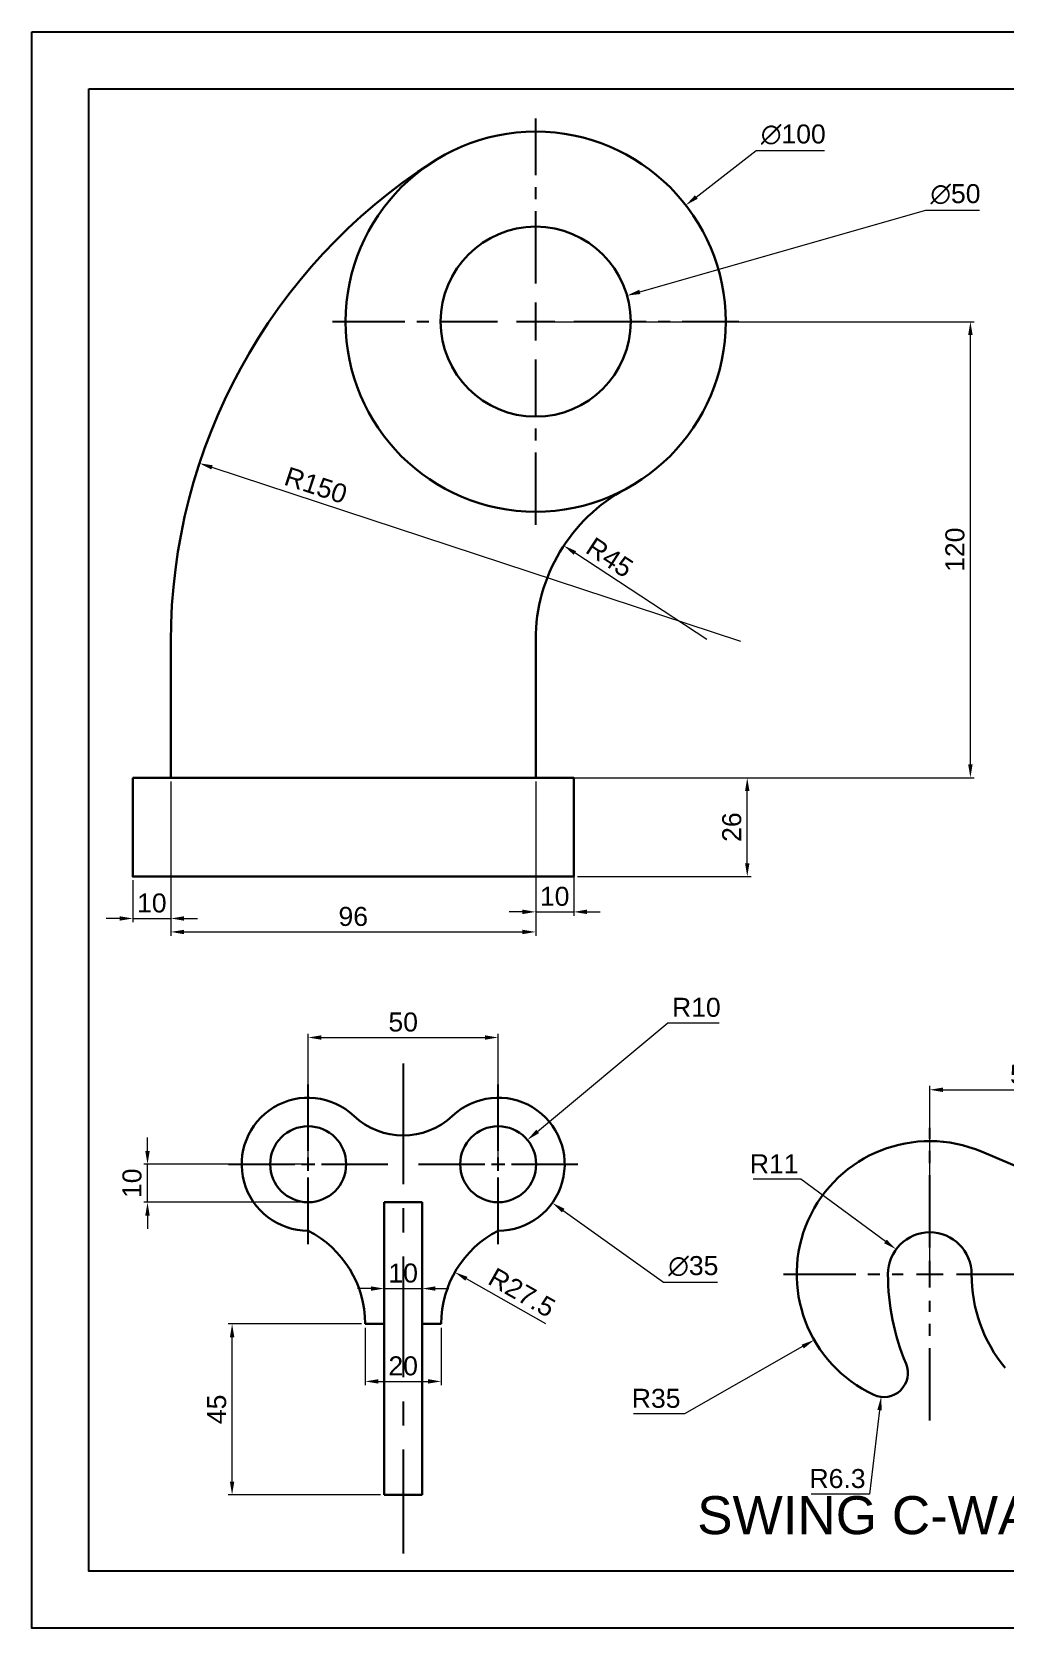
# Model space of a CAD drawing. Header units: millimetres. Extents: x 3424 to 4018, y 1972 to 2392.
# Drawn here: x 3424 to 3680.1, y 1971.8 to 2391.8 of the extents above; entities that cross this region are included whole.
import ezdxf

# ---------------------------------------------------------------- set-up
doc = ezdxf.new("R2010")
doc.units = ezdxf.units.MM
doc.linetypes.add('CENTER', pattern=[50.8, 31.75, -6.35, 6.35, -6.35])
doc.linetypes.add('CENTER2', pattern=[28.575, 19.05, -3.175, 3.175, -3.175])
doc.layers.add('centerline', color=1, linetype='CENTER')
doc.layers.add('dimensions', color=70, linetype='Continuous', lineweight=5)
doc.layers.add('drawing', color=7, linetype='Continuous', lineweight=30)
doc.styles.get("Standard").update_dxf_attribs({"font": 'arial.ttf'})
doc.dimstyles.new('AM_ISO', dxfattribs={"dimtxt": 5, "dimasz": 3.5, "dimexe": 1, "dimexo": 1, "dimgap": 1.5, "dimtad": 1, "dimdsep": 46, "dimtxsty": 'Standard', "dimcen": 0, "dimclrd": 256, "dimclre": 256, "dimclrt": 2, "dimadec": 0, "dimazin": 2, "dimtp": 0.1, "dimtm": 0.1, "dimtfac": 0.71, "dimtmove": 0, "dimatfit": 3, "dimfxl": 1, "dimlwd": -1, "dimlwe": -1, "dimarcsym": 1})
doc.dimstyles.new('AM_ISO$3', dxfattribs={"dimtxt": 5, "dimasz": 3.5, "dimexe": 1, "dimexo": 1, "dimgap": 1.5, "dimtad": 1, "dimtoh": 1, "dimdsep": 46, "dimtxsty": 'Standard', "dimcen": 0, "dimclrd": 256, "dimclre": 256, "dimclrt": 2, "dimadec": 0, "dimazin": 2, "dimtp": 0.1, "dimtm": 0.1, "dimtfac": 0.71, "dimtofl": 0, "dimtmove": 0, "dimatfit": 0, "dimfxl": 1, "dimlwd": -1, "dimlwe": -1, "dimarcsym": 1})
doc.dimstyles.new('AM_ISO$4', dxfattribs={"dimtxt": 5, "dimasz": 3.5, "dimexe": 1, "dimexo": 1, "dimgap": 1.5, "dimtad": 1, "dimtoh": 1, "dimdsep": 46, "dimtxsty": 'Standard', "dimcen": 0, "dimclrd": 256, "dimclre": 256, "dimclrt": 2, "dimadec": 0, "dimazin": 2, "dimtp": 0.1, "dimtm": 0.1, "dimtfac": 0.71, "dimtofl": 0, "dimtmove": 0, "dimatfit": 0, "dimfxl": 1, "dimlwd": -1, "dimlwe": -1, "dimarcsym": 1})

# ---------------------------------------------------------------- blocks, each defined once
blk = doc.blocks.new('*U25')
at = {"layer": 'centerline', "color": 0, "linetype": 'CENTER2', "transparency": 16777216}
for p, q in [((0, 10), (0, 53.5)), ((-53.5, 0), (-10, 0)), ((10, 0), (53.5, 0)), ((0, -53.5), (0, -10))]:
    blk.add_line(p, q, dxfattribs=at)
at = {"layer": 'centerline', "color": 0, "linetype": 'Continuous', "transparency": 16777216}
for p, q in [((0, -5), (0, 5)), ((-5, 0), (5, 0))]:
    blk.add_line(p, q, dxfattribs=at)
blk = doc.blocks.new('*D26')
at = {"layer": 'Defpoints', "color": 0, "transparency": 16777216}
for p in [(3460.56, 2195.59), (3556.56, 2195.59), (3556.56, 2155.01)]:
    blk.add_point(p, dxfattribs=at)
at = {"layer": 'dimensions', "linetype": 'ByBlock', "transparency": 16777216}
for p, q in [((3460.56, 2194.59), (3460.56, 2154.01)), ((3556.56, 2194.59), (3556.56, 2154.01)), ((3464.06, 2155.01), (3553.06, 2155.01))]:
    blk.add_line(p, q, dxfattribs=at)
at = {"layer": 'dimensions', "transparency": 16777216}
for points in [[(3464.06, 2155.59), (3464.06, 2154.42), (3460.56, 2155.01)], [(3553.06, 2155.59), (3553.06, 2154.42), (3556.56, 2155.01)]]:
    blk.add_solid(points, dxfattribs=at)
at = {"layer": 'dimensions', "color": 2, "transparency": 16777216, "insert": (3508.56, 2159.06), "char_height": 5, "attachment_point": 5}
blk.add_mtext('96', dxfattribs=at)
blk = doc.blocks.new('*D27')
at = {"layer": 'Defpoints', "color": 0, "transparency": 16777216}
for p in [(3460.56, 2195.59), (3450.56, 2169.59), (3460.56, 2158.55)]:
    blk.add_point(p, dxfattribs=at)
at = {"layer": 'dimensions', "linetype": 'ByBlock', "transparency": 16777216}
for p, q in [((3460.56, 2194.59), (3460.56, 2157.55)), ((3450.56, 2168.59), (3450.56, 2157.55)), ((3447.06, 2158.55), (3443.56, 2158.55)), ((3450.56, 2158.55), (3460.56, 2158.55)), ((3464.06, 2158.55), (3467.56, 2158.55))]:
    blk.add_line(p, q, dxfattribs=at)
at = {"layer": 'dimensions', "transparency": 16777216}
for points in [[(3447.06, 2159.13), (3447.06, 2157.97), (3450.56, 2158.55)], [(3464.06, 2159.13), (3464.06, 2157.97), (3460.56, 2158.55)]]:
    blk.add_solid(points, dxfattribs=at)
at = {"layer": 'dimensions', "color": 2, "transparency": 16777216, "insert": (3455.56, 2162.6), "char_height": 5, "attachment_point": 5}
blk.add_mtext('10', dxfattribs=at)
blk = doc.blocks.new('*D28')
at = {"layer": 'Defpoints', "color": 0, "transparency": 16777216}
for p in [(3566.56, 2195.59), (3556.56, 2169.59), (3566.56, 2160.29)]:
    blk.add_point(p, dxfattribs=at)
at = {"layer": 'dimensions', "linetype": 'ByBlock', "transparency": 16777216}
for p, q in [((3566.56, 2194.59), (3566.56, 2159.29)), ((3556.56, 2168.59), (3556.56, 2159.29)), ((3553.06, 2160.29), (3549.56, 2160.29)), ((3556.56, 2160.29), (3566.56, 2160.29)), ((3570.06, 2160.29), (3573.56, 2160.29))]:
    blk.add_line(p, q, dxfattribs=at)
at = {"layer": 'dimensions', "transparency": 16777216}
for points in [[(3553.06, 2160.88), (3553.06, 2159.71), (3556.56, 2160.29)], [(3570.06, 2160.88), (3570.06, 2159.71), (3566.56, 2160.29)]]:
    blk.add_solid(points, dxfattribs=at)
at = {"layer": 'dimensions', "color": 2, "transparency": 16777216, "insert": (3561.56, 2164.35), "char_height": 5, "attachment_point": 5}
blk.add_mtext('10', dxfattribs=at)
blk = doc.blocks.new('*D29')
at = {"layer": 'Defpoints', "color": 0, "transparency": 16777216}
for p in [(3566.56, 2195.59), (3612.23, 2195.59), (3566.56, 2169.59)]:
    blk.add_point(p, dxfattribs=at)
at = {"layer": 'dimensions', "linetype": 'ByBlock', "transparency": 16777216}
for p, q in [((3567.56, 2195.59), (3613.23, 2195.59)), ((3612.23, 2173.09), (3612.23, 2192.09)), ((3567.56, 2169.59), (3613.23, 2169.59))]:
    blk.add_line(p, q, dxfattribs=at)
at = {"layer": 'dimensions', "transparency": 16777216}
for points in [[(3611.65, 2192.09), (3612.81, 2192.09), (3612.23, 2195.59)], [(3611.65, 2173.09), (3612.81, 2173.09), (3612.23, 2169.59)]]:
    blk.add_solid(points, dxfattribs=at)
at = {"layer": 'dimensions', "color": 2, "transparency": 16777216, "insert": (3608.18, 2182.59), "char_height": 5, "attachment_point": 5, "rotation": 90}
blk.add_mtext('26', dxfattribs=at)
blk = doc.blocks.new('*D30')
at = {"layer": 'Defpoints', "color": 0, "transparency": 16777216}
for p in [(3556.56, 2315.59), (3670.95, 2315.59), (3556.56, 2195.59)]:
    blk.add_point(p, dxfattribs=at)
at = {"layer": 'dimensions', "linetype": 'ByBlock', "transparency": 16777216}
for p, q in [((3557.56, 2315.59), (3671.95, 2315.59)), ((3670.95, 2199.09), (3670.95, 2312.09)), ((3557.56, 2195.59), (3671.95, 2195.59))]:
    blk.add_line(p, q, dxfattribs=at)
at = {"layer": 'dimensions', "transparency": 16777216}
for points in [[(3670.37, 2312.09), (3671.53, 2312.09), (3670.95, 2315.59)], [(3670.37, 2199.09), (3671.53, 2199.09), (3670.95, 2195.59)]]:
    blk.add_solid(points, dxfattribs=at)
at = {"layer": 'dimensions', "color": 2, "transparency": 16777216, "insert": (3666.9, 2255.59), "char_height": 5, "attachment_point": 5, "rotation": 90}
blk.add_mtext('120', dxfattribs=at)
blk = doc.blocks.new('*D31')
at = {"layer": 'Defpoints', "color": 0, "transparency": 16777216}
for p in [(3468.08, 2278.34), (3610.56, 2231.43)]:
    blk.add_point(p, dxfattribs=at)
at = {"layer": 'dimensions', "linetype": 'ByBlock', "transparency": 16777216}
blk.add_line((3610.56, 2231.43), (3471.41, 2277.25), dxfattribs=at)
at = {"layer": 'dimensions', "transparency": 16777216}
blk.add_solid([(3471.59, 2277.8), (3471.23, 2276.7), (3468.08, 2278.34)], dxfattribs=at)
at = {"layer": 'dimensions', "color": 2, "transparency": 16777216, "insert": (3498.72, 2272.52), "char_height": 5, "attachment_point": 5, "rotation": 341.7733}
blk.add_mtext('R150', dxfattribs=at)
blk = doc.blocks.new('*D32')
at = {"layer": 'Defpoints', "color": 0, "transparency": 16777216}
for p in [(3563.96, 2256.65), (3601.56, 2231.93)]:
    blk.add_point(p, dxfattribs=at)
at = {"layer": 'dimensions', "linetype": 'ByBlock', "transparency": 16777216}
blk.add_line((3601.56, 2231.93), (3566.88, 2254.73), dxfattribs=at)
at = {"layer": 'dimensions', "transparency": 16777216}
blk.add_solid([(3567.2, 2255.22), (3566.56, 2254.24), (3563.96, 2256.65)], dxfattribs=at)
at = {"layer": 'dimensions', "color": 2, "transparency": 16777216, "insert": (3576.04, 2253.55), "char_height": 5, "attachment_point": 5, "rotation": 326.6755}
blk.add_mtext('R45', dxfattribs=at)
blk = doc.blocks.new('*D33')
at = {"layer": 'Defpoints', "color": 0, "transparency": 16777216}
for p in [(3580.6, 2322.46), (3532.52, 2308.73)]:
    blk.add_point(p, dxfattribs=at)
at = {"layer": 'dimensions', "linetype": 'ByBlock', "transparency": 16777216}
for p, q in [((3583.96, 2323.42), (3659.23, 2344.93)), ((3659.23, 2344.93), (3673.31, 2344.93))]:
    blk.add_line(p, q, dxfattribs=at)
at = {"layer": 'dimensions', "transparency": 16777216}
blk.add_solid([(3583.8, 2323.99), (3584.12, 2322.86), (3580.6, 2322.46)], dxfattribs=at)
at = {"layer": 'dimensions', "color": 2, "transparency": 16777216, "insert": (3667.02, 2349.12), "char_height": 5, "attachment_point": 5}
blk.add_mtext('∅50', dxfattribs=at)
blk = doc.blocks.new('*D34')
at = {"layer": 'Defpoints', "color": 0, "transparency": 16777216}
for p in [(3596.06, 2346.24), (3517.05, 2284.95)]:
    blk.add_point(p, dxfattribs=at)
at = {"layer": 'dimensions', "linetype": 'ByBlock', "transparency": 16777216}
for p, q in [((3598.83, 2348.39), (3614.61, 2360.63)), ((3614.61, 2360.63), (3632.58, 2360.63))]:
    blk.add_line(p, q, dxfattribs=at)
at = {"layer": 'dimensions', "transparency": 16777216}
blk.add_solid([(3598.47, 2348.85), (3599.19, 2347.93), (3596.06, 2346.24)], dxfattribs=at)
at = {"layer": 'dimensions', "color": 2, "transparency": 16777216, "insert": (3624.35, 2364.82), "char_height": 5, "attachment_point": 5}
blk.add_mtext('∅100', dxfattribs=at)
blk = doc.blocks.new('*U45')
at = {"layer": 'centerline', "color": 0, "linetype": 'CENTER2', "transparency": 16777216}
for p, q in [((0, 3.5), (0, 21)), ((-21, 0), (-3.5, 0)), ((3.5, 0), (21, 0)), ((0, -21), (0, -3.5))]:
    blk.add_line(p, q, dxfattribs=at)
at = {"layer": 'centerline', "color": 0, "linetype": 'Continuous', "transparency": 16777216}
for p, q in [((-1.75, 0), (1.75, 0)), ((0, -1.75), (0, 1.75))]:
    blk.add_line(p, q, dxfattribs=at)
blk = doc.blocks.new('*U46')
at = {"layer": 'centerline', "color": 0, "linetype": 'CENTER2', "transparency": 16777216}
for p, q in [((0, 3.5), (0, 21)), ((-21, 0), (-3.5, 0)), ((3.5, 0), (21, 0)), ((0, -21), (0, -3.5))]:
    blk.add_line(p, q, dxfattribs=at)
at = {"layer": 'centerline', "color": 0, "linetype": 'Continuous', "transparency": 16777216}
for p, q in [((-1.75, 0), (1.75, 0)), ((0, -1.75), (0, 1.75))]:
    blk.add_line(p, q, dxfattribs=at)
blk = doc.blocks.new('*D47')
at = {"layer": 'Defpoints', "color": 0, "transparency": 16777216}
for p in [(3476.68, 2051.88), (3511.7, 2051.88), (3516.7, 2006.88)]:
    blk.add_point(p, dxfattribs=at)
at = {"layer": 'dimensions', "linetype": 'ByBlock', "transparency": 16777216}
for p, q in [((3510.7, 2051.88), (3475.68, 2051.88)), ((3476.68, 2010.38), (3476.68, 2048.38)), ((3515.7, 2006.88), (3475.68, 2006.88))]:
    blk.add_line(p, q, dxfattribs=at)
at = {"layer": 'dimensions', "transparency": 16777216}
for points in [[(3476.1, 2048.38), (3477.26, 2048.38), (3476.68, 2051.88)], [(3476.1, 2010.38), (3477.26, 2010.38), (3476.68, 2006.88)]]:
    blk.add_solid(points, dxfattribs=at)
at = {"layer": 'dimensions', "color": 2, "transparency": 16777216, "insert": (3472.64, 2029.38), "char_height": 5, "attachment_point": 5, "rotation": 90}
blk.add_mtext('45', dxfattribs=at)
blk = doc.blocks.new('*D48')
at = {"layer": 'Defpoints', "color": 0, "transparency": 16777216}
for p in [(3511.7, 2051.88), (3531.7, 2051.88), (3531.7, 2036.74)]:
    blk.add_point(p, dxfattribs=at)
at = {"layer": 'dimensions', "linetype": 'ByBlock', "transparency": 16777216}
for p, q in [((3511.7, 2050.88), (3511.7, 2035.74)), ((3531.7, 2050.88), (3531.7, 2035.74)), ((3515.2, 2036.74), (3528.2, 2036.74))]:
    blk.add_line(p, q, dxfattribs=at)
at = {"layer": 'dimensions', "transparency": 16777216}
for points in [[(3515.2, 2037.33), (3515.2, 2036.16), (3511.7, 2036.74)], [(3528.2, 2037.33), (3528.2, 2036.16), (3531.7, 2036.74)]]:
    blk.add_solid(points, dxfattribs=at)
at = {"layer": 'dimensions', "color": 2, "transparency": 16777216, "insert": (3521.7, 2040.8), "char_height": 5, "attachment_point": 5}
blk.add_mtext('20', dxfattribs=at)
blk = doc.blocks.new('*D49')
at = {"layer": 'Defpoints', "color": 0, "transparency": 16777216}
for p in [(3454.42, 2093.88), (3496.7, 2093.88), (3496.7, 2083.88)]:
    blk.add_point(p, dxfattribs=at)
at = {"layer": 'dimensions', "linetype": 'ByBlock', "transparency": 16777216}
for p, q in [((3454.42, 2097.38), (3454.42, 2100.88)), ((3495.7, 2093.88), (3453.42, 2093.88)), ((3454.42, 2083.88), (3454.42, 2093.88)), ((3495.7, 2083.88), (3453.42, 2083.88)), ((3454.42, 2080.38), (3454.42, 2076.88))]:
    blk.add_line(p, q, dxfattribs=at)
at = {"layer": 'dimensions', "transparency": 16777216}
for points in [[(3453.83, 2097.38), (3455, 2097.38), (3454.42, 2093.88)], [(3453.83, 2080.38), (3455, 2080.38), (3454.42, 2083.88)]]:
    blk.add_solid(points, dxfattribs=at)
at = {"layer": 'dimensions', "color": 2, "transparency": 16777216, "insert": (3450.36, 2088.88), "char_height": 5, "attachment_point": 5, "rotation": 90}
blk.add_mtext('10', dxfattribs=at)
blk = doc.blocks.new('*D50')
at = {"layer": 'Defpoints', "color": 0, "transparency": 16777216}
for p in [(3546.7, 2127.23), (3496.7, 2093.88), (3546.7, 2093.88)]:
    blk.add_point(p, dxfattribs=at)
at = {"layer": 'dimensions', "linetype": 'ByBlock', "transparency": 16777216}
for p, q in [((3496.7, 2094.88), (3496.7, 2128.23)), ((3500.2, 2127.23), (3543.2, 2127.23)), ((3546.7, 2094.88), (3546.7, 2128.23))]:
    blk.add_line(p, q, dxfattribs=at)
at = {"layer": 'dimensions', "transparency": 16777216}
for points in [[(3500.2, 2127.81), (3500.2, 2126.64), (3496.7, 2127.23)], [(3543.2, 2127.81), (3543.2, 2126.64), (3546.7, 2127.23)]]:
    blk.add_solid(points, dxfattribs=at)
at = {"layer": 'dimensions', "color": 2, "transparency": 16777216, "insert": (3521.7, 2131.28), "char_height": 5, "attachment_point": 5}
blk.add_mtext('50', dxfattribs=at)
blk = doc.blocks.new('*D51')
at = {"layer": 'Defpoints', "color": 0, "transparency": 16777216}
for p in [(3516.7, 2068.33), (3526.7, 2068.33), (3526.7, 2061.17)]:
    blk.add_point(p, dxfattribs=at)
at = {"layer": 'dimensions', "linetype": 'ByBlock', "transparency": 16777216}
for p, q in [((3516.7, 2067.33), (3516.7, 2060.17)), ((3526.7, 2067.33), (3526.7, 2060.17)), ((3513.2, 2061.17), (3509.7, 2061.17)), ((3516.7, 2061.17), (3526.7, 2061.17)), ((3530.2, 2061.17), (3533.7, 2061.17))]:
    blk.add_line(p, q, dxfattribs=at)
at = {"layer": 'dimensions', "transparency": 16777216}
for points in [[(3513.2, 2061.75), (3513.2, 2060.59), (3516.7, 2061.17)], [(3530.2, 2061.75), (3530.2, 2060.59), (3526.7, 2061.17)]]:
    blk.add_solid(points, dxfattribs=at)
at = {"layer": 'dimensions', "color": 2, "transparency": 16777216, "insert": (3521.7, 2065.22), "char_height": 5, "attachment_point": 5}
blk.add_mtext('10', dxfattribs=at)
blk = doc.blocks.new('*D52')
at = {"layer": 'Defpoints', "color": 0, "transparency": 16777216}
for p in [(3532.44, 2104.04), (3560.95, 2083.73)]:
    blk.add_point(p, dxfattribs=at)
at = {"layer": 'dimensions', "linetype": 'ByBlock', "transparency": 16777216}
for p, q in [((3563.8, 2081.7), (3590.23, 2062.86)), ((3590.23, 2062.86), (3604.37, 2062.86))]:
    blk.add_line(p, q, dxfattribs=at)
at = {"layer": 'dimensions', "transparency": 16777216}
blk.add_solid([(3564.14, 2082.17), (3563.46, 2081.22), (3560.95, 2083.73)], dxfattribs=at)
at = {"layer": 'dimensions', "color": 2, "transparency": 16777216, "insert": (3598.05, 2067.05), "char_height": 5, "attachment_point": 5}
blk.add_mtext('∅35', dxfattribs=at)
blk = doc.blocks.new('*D53')
at = {"layer": 'Defpoints', "color": 0, "transparency": 16777216}
for p in [(3554.38, 2100.28), (3546.7, 2093.88)]:
    blk.add_point(p, dxfattribs=at)
at = {"layer": 'dimensions', "linetype": 'ByBlock', "transparency": 16777216}
for p, q in [((3557.07, 2102.52), (3591.37, 2131.08)), ((3591.37, 2131.08), (3604.8, 2131.08))]:
    blk.add_line(p, q, dxfattribs=at)
at = {"layer": 'dimensions', "transparency": 16777216}
blk.add_solid([(3556.7, 2102.97), (3557.44, 2102.07), (3554.38, 2100.28)], dxfattribs=at)
at = {"layer": 'dimensions', "color": 2, "transparency": 16777216, "insert": (3598.84, 2135.14), "char_height": 5, "attachment_point": 5}
blk.add_mtext('R10', dxfattribs=at)
blk = doc.blocks.new('*D54')
at = {"layer": 'Defpoints', "color": 0, "transparency": 16777216}
for p in [(3535.28, 2065.47), (3559.2, 2051.89)]:
    blk.add_point(p, dxfattribs=at)
at = {"layer": 'dimensions', "linetype": 'ByBlock', "transparency": 16777216}
blk.add_line((3559.2, 2051.89), (3538.33, 2063.74), dxfattribs=at)
at = {"layer": 'dimensions', "transparency": 16777216}
blk.add_solid([(3538.62, 2064.25), (3538.04, 2063.24), (3535.28, 2065.47)], dxfattribs=at)
at = {"layer": 'dimensions', "color": 2, "transparency": 16777216, "insert": (3552.94, 2060.11), "char_height": 5, "attachment_point": 5, "rotation": 330.4032}
blk.add_mtext('R27.5', dxfattribs=at)
blk = doc.blocks.new('*U62')
at = {"layer": 'centerline', "color": 0, "linetype": 'CENTER2', "transparency": 16777216}
for p, q in [((0, 7), (0, 38.5)), ((-38.5, 0), (-7, 0)), ((7, 0), (38.5, 0)), ((0, -38.5), (0, -7))]:
    blk.add_line(p, q, dxfattribs=at)
at = {"layer": 'centerline', "color": 0, "linetype": 'Continuous', "transparency": 16777216}
for p, q in [((-3.5, 0), (3.5, 0)), ((0, -3.5), (0, 3.5))]:
    blk.add_line(p, q, dxfattribs=at)
blk = doc.blocks.new('*D64')
at = {"layer": 'Defpoints', "color": 0, "transparency": 16777216}
for p in [(3710.26, 2113.48), (3660.26, 2064.97), (3710.26, 2064.97)]:
    blk.add_point(p, dxfattribs=at)
at = {"layer": 'dimensions', "linetype": 'ByBlock', "transparency": 16777216}
for p, q in [((3660.26, 2065.97), (3660.26, 2114.48)), ((3663.76, 2113.48), (3706.76, 2113.48)), ((3710.26, 2065.97), (3710.26, 2114.48))]:
    blk.add_line(p, q, dxfattribs=at)
at = {"layer": 'dimensions', "transparency": 16777216}
for points in [[(3663.76, 2114.06), (3663.76, 2112.89), (3660.26, 2113.48)], [(3706.76, 2114.06), (3706.76, 2112.89), (3710.26, 2113.48)]]:
    blk.add_solid(points, dxfattribs=at)
at = {"layer": 'dimensions', "color": 2, "transparency": 16777216, "insert": (3685.26, 2117.53), "char_height": 5, "attachment_point": 5}
blk.add_mtext('50', dxfattribs=at)
blk = doc.blocks.new('*D65')
at = {"layer": 'Defpoints', "color": 0, "transparency": 16777216}
for p in [(3651.4, 2071.5), (3660.26, 2064.97)]:
    blk.add_point(p, dxfattribs=at)
at = {"layer": 'dimensions', "linetype": 'ByBlock', "transparency": 16777216}
for p, q in [((3626.32, 2089.99), (3613.83, 2089.99)), ((3648.59, 2073.57), (3626.32, 2089.99))]:
    blk.add_line(p, q, dxfattribs=at)
at = {"layer": 'dimensions', "transparency": 16777216}
blk.add_solid([(3648.93, 2074.04), (3648.24, 2073.1), (3651.4, 2071.5)], dxfattribs=at)
at = {"layer": 'dimensions', "color": 2, "transparency": 16777216, "insert": (3619.32, 2094), "char_height": 5, "attachment_point": 5}
blk.add_mtext('R11', dxfattribs=at)
blk = doc.blocks.new('*D67')
at = {"layer": 'Defpoints', "color": 0, "transparency": 16777216}
for p in [(3660.26, 2064.97), (3629.85, 2047.64)]:
    blk.add_point(p, dxfattribs=at)
at = {"layer": 'dimensions', "linetype": 'ByBlock', "transparency": 16777216}
for p, q in [((3626.81, 2045.91), (3595.75, 2028.2)), ((3595.75, 2028.2), (3582.27, 2028.2))]:
    blk.add_line(p, q, dxfattribs=at)
at = {"layer": 'dimensions', "transparency": 16777216}
blk.add_solid([(3626.52, 2046.41), (3627.1, 2045.4), (3629.85, 2047.64)], dxfattribs=at)
at = {"layer": 'dimensions', "color": 2, "transparency": 16777216, "insert": (3588.26, 2032.26), "char_height": 5, "attachment_point": 5}
blk.add_mtext('R35', dxfattribs=at)
blk = doc.blocks.new('*D68')
at = {"layer": 'Defpoints', "color": 0, "transparency": 16777216}
for p in [(3648.2, 2038.93), (3647.46, 2032.67)]:
    blk.add_point(p, dxfattribs=at)
at = {"layer": 'dimensions', "linetype": 'ByBlock', "transparency": 16777216}
for p, q in [((3647.05, 2029.19), (3644.44, 2007.1)), ((3644.44, 2007.1), (3629.05, 2007.1))]:
    blk.add_line(p, q, dxfattribs=at)
at = {"layer": 'dimensions', "transparency": 16777216}
blk.add_solid([(3646.47, 2029.26), (3647.63, 2029.12), (3647.46, 2032.67)], dxfattribs=at)
at = {"layer": 'dimensions', "color": 2, "transparency": 16777216, "insert": (3635.99, 2011.15), "char_height": 5, "attachment_point": 5}
blk.add_mtext('R6.3', dxfattribs=at)

msp = doc.modelspace()

# ---------------------------------------------------------------- linework, layer by layer
for points in [[(3424.006, 2391.833), (4018.006, 2391.833), (4018.006, 1971.833), (3424.006, 1971.833)], [(3439.006, 2376.833), (4003.006, 2376.833), (4003.006, 1986.833), (3439.006, 1986.833)]]:
    msp.add_lwpolyline(points, close=True)
at = {"layer": 'centerline'}
msp.add_line((3521.696, 2120.388), (3521.696, 1991.5), dxfattribs=at)
at = {"layer": 'drawing'}
for p, q in [((3460.558, 2195.595), (3460.558, 2231.428)), ((3556.558, 2195.595), (3556.558, 2231.929)), ((3673.907, 2097.199), (3716.302, 2079.243)), ((3516.696, 2083.885), (3516.696, 2006.885)), ((3516.696, 2083.885), (3526.696, 2083.885)), ((3526.696, 2083.885), (3526.696, 2006.885)), ((3511.696, 2051.885), (3516.696, 2051.885)), ((3526.696, 2051.885), (3531.696, 2051.885)), ((3516.696, 2006.885), (3526.696, 2006.885))]:
    msp.add_line(p, q, dxfattribs=at)
msp.add_lwpolyline([(3450.558, 2195.595), (3566.558, 2195.595), (3566.558, 2169.595), (3450.558, 2169.595)], close=True, dxfattribs=at)
for centre, radius in [((3556.558, 2315.595), 50), ((3556.558, 2315.595), 25), ((3496.696, 2093.885), 10), ((3546.696, 2093.885), 10)]:
    msp.add_circle(centre, radius, dxfattribs=at)
for centre, radius, start, end in [((3610.558, 2231.428), 150, 122.68364, 180), ((3601.558, 2231.929), 45, 118.27371, 180), ((3496.696, 2093.885), 17.5, 46.67183, 270), ((3546.696, 2093.885), 17.5, 270, 133.32817), ((3521.696, 2120.388), 18.934, 226.67183, 313.32817), ((3660.257, 2064.97), 35, 67.0455, 245.16101), ((3484.196, 2051.89), 27.5, 359.98937, 62.96431), ((3559.196, 2051.89), 27.5, 117.03569, 180.01063), ((3660.257, 2064.97), 11, 0, 180), ((3710.257, 2064.97), 61, 180, 202.76788), ((3710.257, 2064.97), 39, 180, 219.29503), ((3648.201, 2038.925), 6.3, 245.16101, 22.76788)]:
    msp.add_arc(centre, radius, start, end, dxfattribs=at)

# ---------------------------------------------------------------- block references
at = {"layer": 'centerline', "linetype": 'CENTER2'}
for name, p in [('*U25', (3556.558, 2315.595)), ('*U45', (3496.696, 2093.885)), ('*U46', (3546.696, 2093.885)), ('*U62', (3660.257, 2064.97))]:
    msp.add_blockref(name, p, dxfattribs=at)

# ---------------------------------------------------------------- texts
msp.add_text('SWING C-WASHER', height=10).set_placement((3599.058, 1996.544))

# ---------------------------------------------------------------- dimensions: what is measured, and where the dimension line sits
at = {"layer": 'dimensions'}
for p1, p2, picture, middle in [((3517.051, 2284.948), (3596.065, 2346.241), '*D34', (3624.347, 2360.629)), ((3532.52, 2308.726), (3580.596, 2322.463), '*D33', (3667.018, 2344.929)), ((3532.445, 2104.042), (3560.947, 2083.728), '*D52', (3598.052, 2062.856))]:
    dim = msp.add_diameter_dim_2p(p1=p1, p2=p2, dimstyle='AM_ISO$3', dxfattribs=at)
    dim.commit()
    dim.dimension.update_dxf_attribs({"geometry": picture, "text_midpoint": middle, "dimtype": 163})
for base, p1, p2, picture, middle in [((3670.949, 2315.595), (3556.558, 2195.595), (3556.558, 2315.595), '*D30', (3666.896, 2255.595)), ((3612.228, 2195.595), (3566.558, 2169.595), (3566.558, 2195.595), '*D29', (3608.176, 2182.595)), ((3454.417, 2093.885), (3496.696, 2083.885), (3496.696, 2093.885), '*D49', (3450.364, 2088.885)), ((3476.678, 2051.885), (3516.696, 2006.885), (3511.696, 2051.885), '*D47', (3472.636, 2029.385))]:
    dim = msp.add_linear_dim(base=base, p1=p1, p2=p2, angle=90, dimstyle='AM_ISO', dxfattribs=at)
    dim.commit()
    dim.dimension.update_dxf_attribs({"geometry": picture, "text_midpoint": middle})
for center, mpoint, picture, middle in [((3610.558, 2231.428), (3468.084, 2278.345), '*D31', (3497.455, 2268.673)), ((3601.558, 2231.929), (3563.957, 2256.651), '*D32', (3573.815, 2250.17)), ((3546.696, 2093.885), (3554.381, 2100.283), '*D53', (3598.837, 2131.083)), ((3660.257, 2064.97), (3651.403, 2071.497), '*D65', (3619.324, 2089.987)), ((3559.196, 2051.89), (3535.284, 2065.472), '*D54', (3550.935, 2056.582)), ((3660.257, 2064.97), (3629.85, 2047.638), '*D67', (3588.259, 2028.202)), ((3648.201, 2038.925), (3647.461, 2032.669), '*D68', (3635.992, 2007.098))]:
    dim = msp.add_radius_dim(center=center, mpoint=mpoint, dimstyle='AM_ISO$4', dxfattribs=at)
    dim.commit()
    dim.dimension.update_dxf_attribs({"geometry": picture, "text_midpoint": middle, "dimtype": 164})
for base, p1, p2, picture, middle in [((3460.558, 2158.549), (3450.558, 2169.595), (3460.558, 2195.595), '*D27', (3455.558, 2162.602)), ((3556.558, 2155.006), (3460.558, 2195.595), (3556.558, 2195.595), '*D26', (3508.558, 2159.059)), ((3566.558, 2160.292), (3556.558, 2169.595), (3566.558, 2195.595), '*D28', (3561.558, 2164.345)), ((3546.696, 2127.227), (3496.696, 2093.885), (3546.696, 2093.885), '*D50', (3521.696, 2131.28)), ((3710.257, 2113.478), (3660.257, 2064.97), (3710.257, 2064.97), '*D64', (3685.257, 2117.531)), ((3526.696, 2061.171), (3516.696, 2068.334), (3526.696, 2068.334), '*D51', (3521.696, 2065.224)), ((3531.696, 2036.742), (3511.696, 2051.885), (3531.696, 2051.885), '*D48', (3521.696, 2040.795))]:
    dim = msp.add_linear_dim(base=base, p1=p1, p2=p2, dimstyle='AM_ISO', dxfattribs=at)
    dim.commit()
    dim.dimension.update_dxf_attribs({"geometry": picture, "text_midpoint": middle})

doc.saveas('drawing.dxf')
